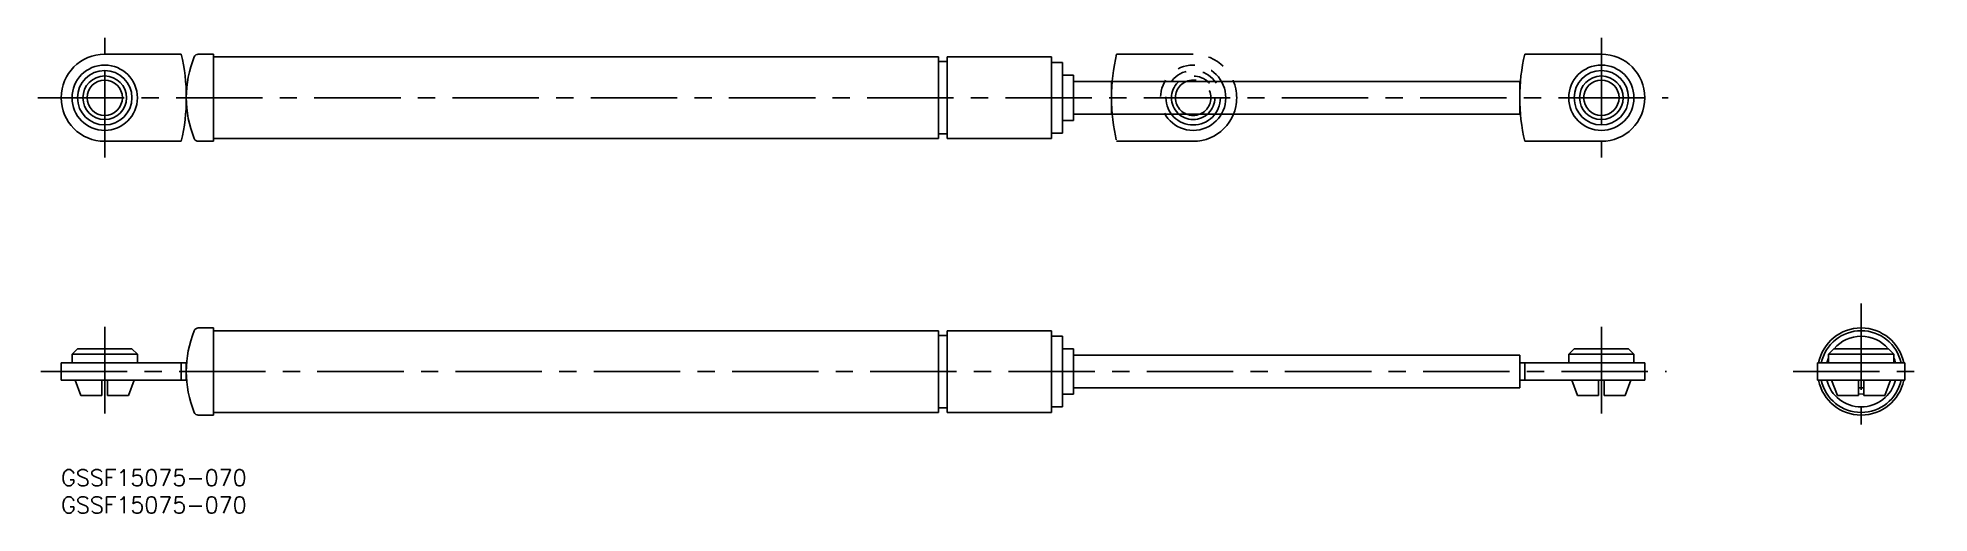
# Model space of a CAD drawing. Extents: x -4 to 343, y -8 to 79.
import ezdxf

# ---------------------------------------------------------------- set-up
doc = ezdxf.new("R2010")
doc.units = 0
doc.header["$LTSCALE"] = 0.5
doc.linetypes.add('CENTER', pattern=[50.8, 31.75, -6.35, 6.35, -6.35])
doc.linetypes.add('PHANTOM', pattern=[63.5, 31.75, -6.35, 6.35, -6.35, 6.35, -6.35])
for name, color, linetype in [('MSM_CENTER', 1, 'CENTER'), ('MSM_CONTINUOUS', 7, 'CONTINUOUS'), ('MSM_IMAGINARY', 6, 'PHANTOM'), ('MSM_PART_NUMBER', 7, 'CONTINUOUS')]:
    doc.layers.add(name, color=color, linetype=linetype)
doc.styles.get("Standard").update_dxf_attribs({"font": 'txt.shx', "height": 3, "bigfont": 'bigfont.shx'})

msp = doc.modelspace()

# ---------------------------------------------------------------- linework, layer by layer
at = {"layer": 'MSM_CENTER'}
for p, q in [((8, 57.28), (8, 79.28)), ((283, 79.28), (283, 57.28)), ((-4.29, 68.28), (295.28, 68.28)), ((330.74, 30.5), (330.74, 5.5)), ((8, 26.2), (8, 9.6)), ((283, 26.2), (283, 9.6)), ((-3.73, 18), (295, 18)), ((318.24, 18), (343.24, 18))]:
    msp.add_line(p, q, dxfattribs=at)
at = {"layer": 'MSM_CONTINUOUS'}
for p, q in [((22.07, 76.28), (8, 76.28)), ((28, 76.28), (25.2, 76.28)), ((28, 76.28), (25.2, 76.28)), ((28, 60.28), (28, 76.28)), ((28, 60.28), (28, 76.28)), ((161.2, 75.78), (28, 75.78)), ((161.2, 60.78), (161.2, 75.78)), ((162.8, 74.93), (161.2, 74.93)), ((182, 75.78), (162.8, 75.78)), ((162.8, 60.78), (162.8, 75.78)), ((182, 60.78), (182, 75.78)), ((184, 74.78), (182, 74.78)), ((184, 61.78), (184, 74.78)), ((283, 76.28), (268.93, 76.28)), ((186, 72.43), (184, 72.43)), ((186, 64.13), (186, 72.43)), ((268, 71.28), (186, 71.28)), ((268, 71.28), (268, 65.28)), ((184, 64.13), (186, 64.13)), ((186, 65.28), (268, 65.28)), ((8, 60.28), (22.07, 60.28)), ((25.2, 60.28), (28, 60.28)), ((25.2, 60.28), (28, 60.28)), ((28, 60.78), (161.2, 60.78)), ((161.2, 61.63), (162.8, 61.63)), ((162.8, 60.78), (182, 60.78)), ((182, 61.78), (184, 61.78)), ((268.93, 60.28), (283, 60.28)), ((28, 26), (25.2, 26)), ((28, 10), (28, 26)), ((161.2, 25.5), (28, 25.5)), ((161.2, 10.5), (161.2, 25.5)), ((162.8, 24.65), (161.2, 24.65)), ((182, 25.5), (162.8, 25.5)), ((162.8, 10.5), (162.8, 25.5)), ((182, 10.5), (182, 25.5)), ((184, 24.5), (182, 24.5)), ((184, 11.5), (184, 24.5)), ((3, 22.2), (2, 21.2)), ((2, 21.2), (2, 19.6)), ((14, 21.2), (2, 21.2)), ((3, 22.2), (13, 22.2)), ((14, 21.2), (13, 22.2)), ((14, 19.6), (14, 21.2)), ((186, 22.15), (184, 22.15)), ((186, 13.85), (186, 22.15)), ((268, 21), (186, 21)), ((268, 21), (268, 15)), ((278, 22.2), (277, 21.2)), ((277, 21.2), (277, 19.6)), ((289, 21.2), (277, 21.2)), ((278, 22.2), (288, 22.2)), ((289, 21.2), (288, 22.2)), ((289, 19.6), (289, 21.2)), ((325.74, 22.2), (324.74, 21.2)), ((324.74, 21.2), (324.74, 19.6)), ((336.74, 21.2), (324.74, 21.2)), ((325.74, 22.2), (335.74, 22.2)), ((336.74, 21.2), (335.74, 22.2)), ((336.74, 19.6), (336.74, 21.2)), ((0, 19.6), (0, 16.4)), ((0, 19.6), (23, 19.6)), ((22.07, 19.6), (22.07, 16.4)), ((23, 16.4), (23, 19.6)), ((268, 19.6), (291, 19.6)), ((268.93, 19.6), (268.93, 16.4)), ((291, 16.4), (291, 19.6)), ((322.74, 19.6), (322.74, 16.4)), ((322.74, 19.6), (338.74, 19.6)), ((324.44, 19.6), (324.74, 20.5)), ((336.74, 20.5), (336.9, 20.08)), ((336.9, 20.08), (337.04, 19.6)), ((338.74, 19.6), (338.74, 16.4)), ((0, 16.4), (23, 16.4)), ((2.58, 16.4), (3.63, 13.6)), ((7.5, 13.6), (7.5, 16.4)), ((8.5, 16.4), (8.5, 13.6)), ((13.42, 16.4), (12.37, 13.6)), ((186, 15), (268, 15)), ((268, 16.4), (291, 16.4)), ((277.58, 16.4), (278.63, 13.6)), ((282.5, 13.6), (282.5, 16.4)), ((283.5, 16.4), (283.5, 13.6)), ((288.42, 16.4), (287.37, 13.6)), ((322.74, 16.4), (338.74, 16.4)), ((325.32, 16.4), (326.37, 13.6)), ((330.23, 15.04), (330.74, 15)), ((330.74, 14.95), (330.23, 14.99)), ((330.24, 16.4), (330.24, 13.6)), ((330.74, 15), (331.25, 15.04)), ((331.24, 14.99), (330.74, 14.95)), ((331.24, 13.6), (331.24, 16.4)), ((336.15, 16.4), (335.11, 13.6)), ((3.63, 13.6), (7.5, 13.6)), ((8.5, 13.6), (12.37, 13.6)), ((28, 10.5), (161.2, 10.5)), ((161.2, 11.35), (162.8, 11.35)), ((162.8, 10.5), (182, 10.5)), ((182, 11.5), (184, 11.5)), ((184, 13.85), (186, 13.85)), ((278.63, 13.6), (282.5, 13.6)), ((283.5, 13.6), (287.37, 13.6)), ((326.37, 13.6), (330.24, 13.6)), ((331.02, 13.86), (330.23, 13.88)), ((331.25, 13.88), (331.02, 13.86)), ((331.24, 13.6), (335.11, 13.6)), ((25.2, 10), (28, 10))]:
    msp.add_line(p, q, dxfattribs=at)
for centre, radius in [((8, 68.28), 6), ((8, 68.28), 5), ((283, 68.28), 6), ((283, 68.28), 5), ((8, 68.28), 4), ((8, 68.28), 3.25), ((283, 68.28), 4), ((283, 68.28), 3.25)]:
    msp.add_circle(centre, radius, dxfattribs=at)
for centre, radius, start, end in [((8, 68.28), 8, 90, 270), ((-12, 68.28), 35, 346.787, 13.213), ((43, 68.28), 20, 157.9757, 202.0243), ((25.2, 75.48), 0.8, 90, 157.9757), ((303, 68.28), 35, 166.787, 193.213), ((283, 68.28), 8, 270, 90), ((25.2, 61.08), 0.8, 202.0243, 270), ((43, 18), 20, 157.9757, 202.0243), ((25.2, 25.2), 0.8, 90, 157.9757), ((330.74, 18), 8, 11.537, 168.463), ((330.74, 18), 7.5, 12.3178, 167.6822), ((330.74, 18), 6.5, 40.2522, 139.7478), ((330.74, 18), 8, 191.537, 348.463), ((330.74, 18), 7.5, 192.3178, 347.6822), ((330.74, 18), 6.5, 194.25, 345.75), ((25.2, 10.8), 0.8, 202.0243, 270)]:
    msp.add_arc(centre, radius, start, end, dxfattribs=at)
at = {"layer": 'MSM_IMAGINARY'}
for p, q in [((208, 76.28), (193.93, 76.28)), ((193, 71.28), (193, 65.28)), ((193.93, 60.28), (208, 60.28))]:
    msp.add_line(p, q, dxfattribs=at)
for radius in [6, 5, 4, 3.25]:
    msp.add_circle((208, 68.28), radius, dxfattribs=at)
for centre, radius, start, end in [((228, 68.28), 35, 166.787, 193.213), ((208, 68.28), 8, 270, 90)]:
    msp.add_arc(centre, radius, start, end, dxfattribs=at)

# ---------------------------------------------------------------- texts
at = {"layer": 'MSM_PART_NUMBER', "char_height": 3, "width": 121.0942, "attachment_point": 1}
for insert in [(0, 0), (0, -5)]:
    msp.add_mtext('{GSSF15075-070}', dxfattribs=dict(at, insert=insert))

doc.saveas('drawing.dxf')
